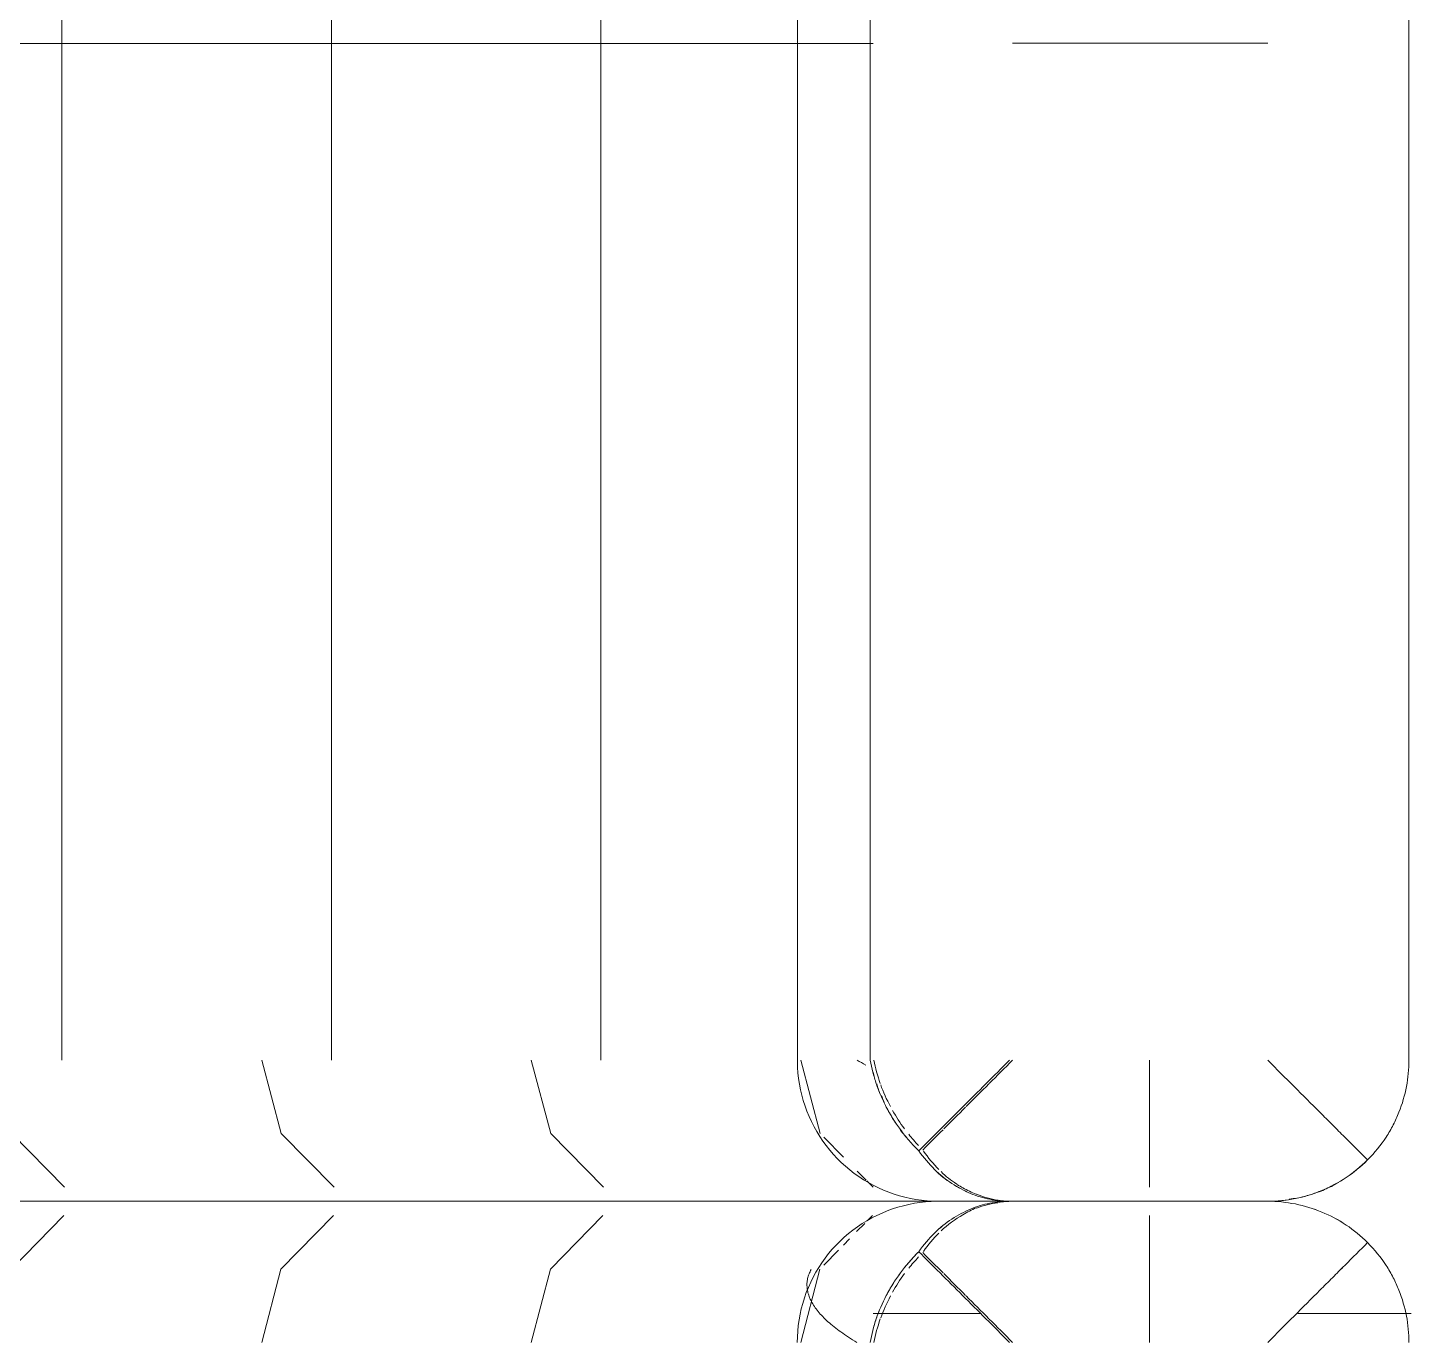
# Model space of a CAD drawing. Header units: inches. Extents: x 11834 to 13024, y -8101 to -6934.
# Drawn here: x 12209.02 to 12216.37, y -7334.75 to -7327.76 of the extents above; entities that cross this region are included whole.
import ezdxf

# ---------------------------------------------------------------- set-up
doc = ezdxf.new("R2010")
doc.units = ezdxf.units.IN
doc.header["$MEASUREMENT"] = 0
doc.layers.add('I-FURN', color=30, linetype='Continuous', lineweight=9)

# ---------------------------------------------------------------- blocks, each defined once
blk = doc.blocks.new('FP_1_50-FIRST FLOOR POWER _ SIGNAL')
at = {"layer": 'I-FURN'}
blk.add_line((23.5859374999917, -11.44335853129951), (0.7851562499913881, -11.44335853129968), dxfattribs=at)
blk = doc.blocks.new('FP_1_52-FIRST FLOOR POWER _ SIGNAL')
at = {"layer": 'I-FURN'}
blk.add_line((0.7851562499913881, -14.69335937501529), (23.5859374999917, -14.6933593750152), dxfattribs=at)
blk = doc.blocks.new('FP_1_55-FIRST FLOOR POWER _ SIGNAL')
at = {"layer": 'I-FURN'}
for p, q in [((0.7786890999024648, -11.77223458883725), (0.785155344751132, -11.76113997055239)), ((0.7592948171592296, -11.8068708916291), (0.7657583910064715, -11.795100193271)), ((0.7657583910064715, -11.795100193271), (0.772223300277261, -11.78355470993102)), ((0.772223300277261, -11.78355470993102), (0.7786890999024648, -11.77223458883725))]:
    blk.add_line(p, q, dxfattribs=at)
at = {"layer": 'I-FURN', "flags": 128}
blk.add_lwpolyline([(0.03515624999138822, -12.19335853129959), (0.03575616999566477, -12.16336653065968), (0.03755497026438092, -12.13342251082272), (0.04054977310090634, -12.103574375833), (0.04473578745964345, -12.07386987633902), (0.05010631661050979, -12.04435653320331), (0.05665276885233083, -12.01508156147926), (0.06436467125826083, -11.98609179487656), (0.07322968642952786, -11.95743361083762), (0.0832336322328615, -11.92915285634333), (0.0943605044892024, -11.9012947745681), (0.1065925025763477, -11.87390393250018), (0.1199100579069068, -11.84702414964351), (0.1342918652331377, -11.82069842791688), (0.1497149167313409, -11.79496888285902), (0.1661545388091099, -11.76987667625334), (0.1835844315781401, -11.74546195027781), (0.2019767109282213, -11.72176376328582), (0.2213019531357361, -11.69882002732109), (0.2415292419356376, -11.67666744746671), (0.2626262179809373, -11.65534146312501), (0.2845591306103187, -11.63487619132144), (0.3072928918423656, -11.61530437212542), (0.3307911325087502, -11.59665731627234), (0.3550162604370257, -11.57896485507385), (0.3799295205902524, -11.56225529269369), (0.4054910570667686, -11.54655536086707), (0.4316599768611126, -11.53189017613593), (0.4583944152838625, -11.51828319966731), (0.4856516029366275, -11.50575619972085), (0.5133879341338171, -11.49432921682421), (0.5415590366623063, -11.48402053171244), (0.5701198427673829, -11.47484663608273), (0.5990246612520024, -11.46682220621096), (0.6282272505727916, -11.45996007947315), (0.6576808928162449, -11.45427123380827), (0.6873384684377867, -11.44976477015589), (0.717152531643137, -11.44644789789638), (0.747075386291243, -11.4443259233179), (0.7770591621977018, -11.44340224112716), (0.7851562499913881, -11.44335853129968)], dxfattribs=at)
blk = doc.blocks.new('FP_1_56-FIRST FLOOR POWER _ SIGNAL')
at = {"layer": 'I-FURN'}
for p, q in [((0.03515624999138822, -12.57088855518449), (0.03515624999138822, -13.94335937501529)), ((0.3954895833246894, -13.31512141690268), (0.1102337853087079, -13.31512141690268)), ((0.7851562499913028, -13.31512141690268), (0.3954895833246894, -13.31512141690268))]:
    blk.add_line(p, q, dxfattribs=at)
blk = doc.blocks.new('FP_1_57-FIRST FLOOR POWER _ SIGNAL')
at = {"layer": 'I-FURN'}
for p, q in [((-0.5616433776652058, -14.3784447366443), (-0.5616433774814594, -14.10287067196873)), ((-0.5616433778487816, -14.58993587704114), (-0.5616433776652058, -14.3784447366443)), ((-0.561643378032528, -14.70619395129986), (-0.5616433778487816, -14.58993587704114))]:
    blk.add_line(p, q, dxfattribs=at)
blk = doc.blocks.new('FP_1_58-FIRST FLOOR POWER _ SIGNAL')
at = {"layer": 'I-FURN'}
for p, q in [((-0.5616433770503589, -12.06804399371401), (-0.5616433768142598, -11.84556221388595)), ((-0.5616433772863728, -12.41113182047965), (-0.5616433770503589, -12.06804399371401))]:
    blk.add_line(p, q, dxfattribs=at)
blk = doc.blocks.new('FP_1_62-FIRST FLOOR POWER _ SIGNAL')
at = {"layer": 'I-FURN'}
for p, q in [((0.03515624999138822, -13.94335937501529), (0.03515624999138822, -12.57078780771132)), ((-0.3251770833419982, -13.31512141690183), (-0.7148437500086969, -13.31512141690183)), ((-0.03992128532593141, -13.31512141690183), (-0.3251770833419982, -13.31512141690183))]:
    blk.add_line(p, q, dxfattribs=at)
blk = doc.blocks.new('FP_1_63-FIRST FLOOR POWER _ SIGNAL')
at = {"layer": 'I-FURN'}
for p, q in [((-0.5442932444833558, -11.54844275727507), (-0.5375890038628198, -11.54331647553306)), ((-0.5375890038628198, -11.54331647553306), (-0.5308985681222963, -11.53844605291996)), ((-0.5308985681222963, -11.53844605291996), (-0.5242224583238907, -11.53383141818321)), ((-0.5242224583238907, -11.53383141818321), (-0.5175611944131616, -11.52947249153459)), ((-0.5175611944131616, -11.52947249153459), (-0.5109152951801547, -11.52536918466262)), ((-0.5109152951801547, -11.52536918466262), (-0.5042852782178783, -11.52152140074747)), ((-0.5042852782178783, -11.52152140074747), (-0.4976716598826555, -11.5179290344746)), ((-0.4976716598826555, -11.5179290344746), (-0.4910749552533673, -11.51459197205139)), ((-0.4910749552533673, -11.51459197205139), (-0.4844956780920597, -11.5115100912235)), ((-0.4844956780920597, -11.5115100912235), (-0.4779343408031877, -11.50868326129245)), ((-0.4779343408031877, -11.50868326129245), (-0.4713914543938812, -11.50611134313402)), ((-0.4713914543938812, -11.50611134313402), (-0.4648675284346381, -11.50379418921739)), ((-0.4648675284346381, -11.50379418921739), (-0.4583630710190789, -11.50173164362579)), ((-0.4583630710190789, -11.50173164362579), (-0.4518785887248952, -11.4999235420772)), ((-0.4518785887248952, -11.4999235420772), (-0.4454145865734346, -11.49836971194648)), ((-0.4454145865734346, -11.49836971194648), (-0.4389715679915866, -11.49706997228858)), ((-0.4389715679915866, -11.49706997228858), (-0.4325500347719639, -11.49602413386165)), ((-0.4325500347719639, -11.49602413386165), (-0.4261504870335954, -11.49523199915208)), ((-0.4261504870335954, -11.49523199915208), (-0.4197734231833862, -11.49469336239994)), ((-0.4197734231833862, -11.49469336239994), (-0.4134193398772367, -11.4944080096254)), ((-0.4134193398772367, -11.4944080096254), (-0.4070887319811617, -11.49437571865576)), ((-0.4070887319811617, -11.49437571865576), (-0.400782092532836, -11.49459625915375)), ((-0.400782092532836, -11.49459625915375), (-0.3944999127034804, -11.49506939264637)), ((-0.3944999127034804, -11.49506939264637), (-0.3882426817590669, -11.49579487255462)), ((-0.3882426817590669, -11.49579487255462), (-0.3820108870227159, -11.49677244422483)), ((-0.3820108870227159, -11.49677244422483), (-0.3758050138364978, -11.49800184495871)), ((-0.3758050138364978, -11.49800184495871), (-0.3696255455234904, -11.49948280404757)), ((-0.3696255455234904, -11.49948280404757), (-0.3634729633506026, -11.50121504280363)), ((-0.3634729633506026, -11.50121504280363), (-0.3573477464906318, -11.50319827459597)), ((-0.3573477464906318, -11.50319827459597), (-0.3512503719852588, -11.50543220488362)), ((-0.3512503719852588, -11.50543220488362), (-0.3451813147075313, -11.5079165312523)), ((-0.3451813147075313, -11.5079165312523), (-0.3391410473251994, -11.5106509434508)), ((-0.3391410473251994, -11.5106509434508), (-0.3331300402639669, -11.5136351234278)), ((-0.3331300402639669, -11.5136351234278), (-0.327148761670486, -11.51686874537086)), ((-0.6188009951665662, -11.62173036076868), (-0.6119795692563342, -11.61378737755279)), ((-0.6119795692563342, -11.61378737755279), (-0.6051661545713215, -11.60610047105109)), ((-0.6051661545713215, -11.60610047105109), (-0.598361281751039, -11.59866966450701)), ((-0.598361281751039, -11.59866966450701), (-0.5915654807695886, -11.59149497254438)), ((-0.5915654807695886, -11.59149497254438), (-0.5847792808949918, -11.58457640117106)), ((-0.5847792808949918, -11.58457640117106), (-0.5780032106469831, -11.57791394778272)), ((-0.5780032106469831, -11.57791394778272), (-0.5712377977567654, -11.57150760116698)), ((-0.5712377977567654, -11.57150760116698), (-0.5644835691254001, -11.56535734151012)), ((-0.5644835691254001, -11.56535734151012), (-0.55774105078288, -11.55946314040324)), ((-0.55774105078288, -11.55946314040324), (-0.5510107678471171, -11.55382496085013)), ((-0.5510107678471171, -11.55382496085013), (-0.5442932444833558, -11.54844275727507)), ((-0.6735969430522174, -11.69448735383514), (-0.6667305965348475, -11.68449762824559)), ((-0.6667305965348475, -11.68449762824559), (-0.659867997145909, -11.67476348307116)), ((-0.659867997145909, -11.67476348307116), (-0.6530096793556196, -11.66528501050783)), ((-0.6530096793556196, -11.66528501050783), (-0.6461561773006393, -11.65606229414084)), ((-0.6461561773006393, -11.65606229414084), (-0.6393080247425472, -11.64709540894117)), ((-0.6393080247425472, -11.64709540894117), (-0.6324657550262315, -11.63838442126146)), ((-0.6324657550262315, -11.63838442126146), (-0.6256299010385361, -11.62992938883397)), ((-0.6256299010385361, -11.62992938883397), (-0.6188009951665662, -11.62173036076868)), ((-0.7148437500086117, -11.75978664973996), (-0.7079661580183368, -11.7482658591733)), ((-0.7079661580183368, -11.7482658591733), (-0.7010891016658148, -11.73699991538771)), ((-0.7010891016658148, -11.73699991538771), (-0.6942131165471891, -11.72598896209902)), ((-0.6942131165471891, -11.72598896209902), (-0.6873387381747021, -11.71523313445758)), ((-0.6873387381747021, -11.71523313445758), (-0.68046650193628, -11.70473255903911)), ((-0.68046650193628, -11.70473255903911), (-0.6735969430522174, -11.69448735383514))]:
    blk.add_line(p, q, dxfattribs=at)
at = {"layer": 'I-FURN', "flags": 128}
blk.add_lwpolyline([(-0.7148437500086117, -11.44291555686533), (-0.6848517493686187, -11.4435154768696), (-0.654907729531743, -11.44531427713832), (-0.6250595945419376, -11.44830907997485), (-0.5953550950479495, -11.45249509433358), (-0.5658417519123303, -11.45786562348445), (-0.5365667801881954, -11.46441207572636), (-0.5075770135855747, -11.4721239781322), (-0.4789188295465578, -11.48098899330347), (-0.450638075052268, -11.4909929391068), (-0.4227799932772029, -11.50211981136314), (-0.3953891512091161, -11.51435180945029), (-0.3685093683525337, -11.52766936478085), (-0.3421836466258127, -11.54205117210708), (-0.316454101567956, -11.55747422360528), (-0.2913618949624492, -11.57391384568305), (-0.2669471689868316, -11.59134373845208), (-0.2432489819947534, -11.60973601780216), (-0.2203052460300227, -11.62906126000968), (-0.1981526661756447, -11.64928854880958), (-0.1768266818339441, -11.67038552485488), (-0.1563614100305415, -11.69231843748434), (-0.1367895908343541, -11.71505219871639), (-0.1181425349813594, -11.73855043938269), (-0.1004500737829517, -11.76277556731097), (-0.0837405114027092, -11.78768882746419), (-0.06804057957617714, -11.81325036394071), (-0.05337539484486341, -11.83941928373505), (-0.03976841837624078, -11.8661537221578), (-0.02724141842978156, -11.89341090981057), (-0.01581443553322969, -11.92114724100776), (-0.005505750421548327, -11.94931834353625), (0.003668145208337136, -11.97787914964132), (0.01169257508010446, -12.00678396812611), (0.01855470181791929, -12.03598655744673), (0.02424354748271184, -12.06544019969018), (0.02875001113508801, -12.09509777531173), (0.03206688339452057, -12.12491183851708), (0.0341888579730778, -12.15483469316518), (0.03511254016382281, -12.18481846907164), (0.03515624999138822, -12.19291555686533)], dxfattribs=at)
blk = doc.blocks.new('FP_1_73-FIRST FLOOR POWER _ SIGNAL')
at = {"layer": 'I-FURN'}
for p, q in [((-0.5616433777815074, -14.21964308811971), (-0.5616433776849873, -14.10287067175343)), ((-0.5616433778897089, -14.35059691680104), (-0.5616433777821895, -14.22037511672721)), ((-0.5616433780133433, -14.47175676438189), (-0.5616433779128157, -14.37844473662341)), ((-0.561643378120351, -14.5711781651691), (-0.5616433780154749, -14.4736894609052)), ((-0.5616433782386138, -14.63996691800111), (-0.5616433781405589, -14.58993587713587)), ((-0.5616433783098101, -14.67631453103357), (-0.5616433782393812, -14.64032585831538)), ((-0.5616433783683873, -14.70619395137447), (-0.5616433783098101, -14.67631453103357))]:
    blk.add_line(p, q, dxfattribs=at)
blk = doc.blocks.new('FP_1_74-FIRST FLOOR POWER _ SIGNAL')
at = {"layer": 'I-FURN'}
for p, q in [((0.03515624999138822, -5.981027544651112), (0.03515624999138822, -5.31672803842585)), ((-0.7148437500086969, -5.732548011845494), (-0.6053702596531706, -5.761129792180667)), ((-0.5905570475232195, -5.76499728534074), (-0.5120230527270734, -5.785501257405655)), ((-0.5059036656251975, -5.787098931667855), (-0.4707782291086743, -5.796269622283716)), ((-0.4678702515052748, -5.797028848803364), (-0.3521594799834417, -5.827239083658525)), ((-0.3251770833419982, -5.834283756585363), (-0.2915243849051876, -5.867233933912387)), ((-0.2737542375349164, -5.884633118351586), (-0.2396700486057455, -5.918005778537291)), ((-0.2365291599310524, -5.921081099198118), (-0.1376609109939295, -6.017885411654787)), ((-0.1345886463414558, -6.020893540862658), (-0.03992128532593141, -6.113584661558462)), ((0.03515624999138822, -12.2349873261808), (0.03515624999138822, -5.981027544651112)), ((-0.7148437500086969, -7.164775411837751), (-0.3251770833419982, -7.266511156577621)), ((-0.3251770833419982, -7.266511156577621), (-0.03992128532601668, -7.545812061550719)), ((-0.7148437500086117, -8.597002811829922), (-0.3251770833419129, -8.698738556569706)), ((-0.3251770833419129, -8.698738556569706), (-0.03992128532593141, -8.978039461542805)), ((-0.7148437500086117, -10.02923021182209), (-0.3251770833419982, -10.13096595656196)), ((-0.3251770833419982, -10.13096595656196), (-0.03992128532593141, -10.41026686153506)), ((-0.7148437500086117, -11.46145761181427), (-0.3251770833419982, -11.56319335655405)), ((-0.3037199406313106, -11.58420256800184), (-0.2242260526147674, -11.66203697142947)), ((-0.1978003451973222, -11.68791102569091), (-0.1650596086469136, -11.71996827890581)), ((-0.126203623360908, -11.75801312121746), (-0.08215888965909811, -11.80113839357918)), ((-0.06502382068791233, -11.81791575727769), (-0.03992128532593141, -11.84249426152715)), ((0.03515624999138822, -12.57078780771132), (0.03515624999138822, -12.23539204256042))]:
    blk.add_line(p, q, dxfattribs=at)
blk = doc.blocks.new('FP_1_75-FIRST FLOOR POWER _ SIGNAL')
at = {"layer": 'I-FURN'}
for p, q in [((0.03515624999138822, -13.94335937501529), (0.03515624999138822, -12.58695355012131)), ((-0.6053702596533411, -13.31512141690183), (-0.7148437500086969, -13.31512141690183)), ((-0.3252613610098933, -13.31512141690183), (-0.5817716392414808, -13.31512141690183)), ((-0.07526274220970207, -13.31512141690183), (-0.3251770833419982, -13.31512141690183)), ((-0.03992128532593141, -13.31512141690183), (-0.06502382068791233, -13.31512141690183))]:
    blk.add_line(p, q, dxfattribs=at)
blk = doc.blocks.new('FP_1_78-FIRST FLOOR POWER _ SIGNAL')
at = {"layer": 'I-FURN'}
for p, q in [((-0.5616433769746435, -11.95051062029796), (-0.5616433769303909, -11.91600791051826)), ((-0.5616433770851471, -12.03653292504191), (-0.5616433770267405, -11.99107022236109)), ((-0.5616433771522508, -12.08879835185871), (-0.5616433770865966, -12.03766240719929)), ((-0.5616433772482593, -12.20067050360262), (-0.561643377154894, -12.090862010205)), ((-0.5616433773504922, -12.32105373797543), (-0.561643377249112, -12.20170104230732)), ((-0.5616433774326025, -12.41758743513514), (-0.5616433773509185, -12.32154522121124))]:
    blk.add_line(p, q, dxfattribs=at)
blk = doc.blocks.new('FP_1_80-FIRST FLOOR POWER _ SIGNAL')
at = {"layer": 'I-FURN'}
blk.add_line((0.7851562499913881, -14.69335937501529), (23.5859374999917, -14.6933593750152), dxfattribs=at)
blk = doc.blocks.new('FP_1_81-FIRST FLOOR POWER _ SIGNAL')
at = {"layer": 'I-FURN'}
for p, q in [((0.03515624999138822, -5.316728038425764), (0.03515624999138822, -5.981027544651112)), ((0.6756827596353502, -5.761561314602516), (0.7851562499913028, -5.732540428829252)), ((0.4224657888391618, -5.828687892565909), (0.5381842262599718, -5.798011501931767)), ((0.5410856246299999, -5.797242355443443), (0.5746761791975813, -5.788337664051936)), ((0.5793489641277744, -5.78709893166794), (0.6608699298493262, -5.765488123182364)), ((0.3634205131726844, -5.867414474157328), (0.3954895833246041, -5.835839152439717)), ((0.2079674921483558, -6.020474077305948), (0.3068468526066112, -5.923117103658227)), ((0.3099758868133903, -5.92003624533342), (0.3453209181397482, -5.885235400470804)), ((0.03515624999138822, -5.981027544651112), (0.03515624999138822, -12.2349873261808)), ((0.1137897159585464, -6.113201854186911), (0.2055747761994837, -6.022829954027855)), ((0.3954895833246041, -7.268066528653406), (0.7851562499913028, -7.164767805042941)), ((0.1102337853087079, -7.548930412497184), (0.3954895833246041, -7.268066528653406)), ((0.3954895833246894, -8.700293904867008), (0.7851562499913881, -8.596995181256544)), ((0.1102337853087079, -8.981157788710787), (0.3954895833246894, -8.700293904867008)), ((0.3954895833246894, -10.13252128108061), (0.7851562499913881, -10.02922255747006)), ((0.1102337853087079, -10.41338516492431), (0.3954895833246894, -10.13252128108061)), ((0.3954895833246894, -11.56474865729422), (0.7851562499913881, -11.46144993368375)), ((0.2704013049682316, -11.68791102569091), (0.3760834805816273, -11.58385597579445)), ((0.1482259201713702, -11.80820534862081), (0.1956196057086856, -11.76154135552318)), ((0.1102337853087079, -11.84561254113799), (0.1441572247623241, -11.81221140074206)), ((0.03515624999138822, -12.23539204256042), (0.03515624999138822, -12.57078780771132))]:
    blk.add_line(p, q, dxfattribs=at)
blk = doc.blocks.new('FP_1_82-FIRST FLOOR POWER _ SIGNAL')
at = {"layer": 'I-FURN'}
for p, q in [((0.03515624999138822, -12.58695355012131), (0.03515624999138822, -13.94335937501529)), ((0.3954895833246894, -13.31512141690183), (0.1102337853087079, -13.31512141690183)), ((0.6520784146272262, -13.31512141690192), (0.3955568704423058, -13.31512141690183)), ((0.7851562499913028, -13.31512141690192), (0.675682759635947, -13.31512141690192))]:
    blk.add_line(p, q, dxfattribs=at)
blk = doc.blocks.new('Kimball - Villa - Lounges Privacy Back Without Arms - K602FPB-6991797-FIRST FLOOR POWER _ SIGNAL')
at = {"layer": 'I-FURN'}
h = blk.add_hatch(dxfattribs=at)
h.set_pattern_fill('FP1_3', color=256, style=0, pattern_type=2)
h.set_pattern_definition([(270, (7274.035, 435.366), (7.553999999999999, 4.625490960379552e-16), []), (0, (7274.035, 435.366), (0, 1.432), [])])
h.paths.add_polyline_path([(0.7851562499913028, -11.85055540701421), (21.14062499999318, -11.83119814343158), (21.14062499999318, -11.44335937501535), (23.39062499999258, -11.44335937501526), (23.39062499999258, -11.85055540701404), (23.58593749998462, -11.83119814343149), (23.58593749999178, -4.580329895318498), (0.7851562499913028, -4.580329895318839), (0.7851562499913028, -11.84439697652689)], flags=0)
h = blk.add_hatch(dxfattribs=at)
h.set_pattern_fill('FP1_4', color=256, style=0, pattern_type=2)
h.set_pattern_definition([(270, (7274.035, 12201.662), (7.553999999999999, 4.625490960379552e-16), []), (0, (7274.035, 12201.662), (0, 7.553999999999999), [])])
h.paths.add_polyline_path([(0.7851562499913028, -12.58695355012131), (0.7851562499913028, -13.94335937501554), (23.5859374999917, -13.9433593750152), (23.56987250505531, -12.58695355012097), (23.39062499999258, -12.58695355012097), (23.39062499999258, -13.69335937501509), (21.14062499999318, -13.69335937501518), (21.14062499999318, -12.58695355012105), (0.8012212449280297, -12.58695355012131)], flags=0)
for points in [[(-0.2328542941473923, -12.08879835184345), (-0.305178811204991, -12.01605024562778), (-0.4632028650549705, -11.9014140905686), (-0.6309103549961514, -11.84515301392497), (-0.7148427913155667, -11.8311159667249)], [(-0.7148427574038453, -11.83111596672487), (-0.6938597767467106, -11.83462520983242), (-0.6729161059517376, -11.83903202070982), (-0.6519980892996821, -11.84432260992832)], [(0.7222506640689117, -11.84436839358809), (0.7431894602791637, -11.83909209426294), (0.7641698658259773, -11.83470462536488), (0.7851553010525889, -11.83119815557435)], [(-0.7148437499999386, -11.8505554069988), (-0.6731574349564123, -11.85838334101228), (-0.6317984074467305, -11.86964834708425), (-0.590646512029143, -11.88426840976902)], [(-0.6519978730518745, -11.84432266462179), (-0.6310799286592279, -11.84961324170004), (-0.6101844908771593, -11.85577483982494), (-0.5893619689300057, -11.86285544764499)], [(-0.589361773569669, -11.86285551394679), (-0.5685360978979349, -11.86992337837262), (-0.547787969268604, -11.87792462870687), (-0.5271393048556633, -11.88674021730461)], [(-0.5848322482677591, -11.88635689629159), (-0.54563827083695, -11.90058965254692), (-0.5069047664732728, -11.91875289298284), (-0.468172688377911, -11.93828903996894)], [(-0.5271388001834925, -11.88674043385506), (-0.5065011674272842, -11.89559587065111), (-0.4859492247104475, -11.90522782384348), (-0.4656238615431941, -11.91600778818796)], [(0.5384851883778806, -11.93828903996896), (0.5769139863690268, -11.91789745915098), (0.615731187507127, -11.89901976963188), (0.6549850444429922, -11.88617501141229)], [(0.597409369574809, -11.88675493219166), (0.6180352298169046, -11.87789208151726), (0.6388313357440994, -11.87111878499749), (0.6597056304978479, -11.86524214037519)], [(0.6595950838648434, -11.8628718051836), (0.6804141235856515, -11.85580999198189), (0.7013346727334135, -11.85052975859045), (0.7222851718672199, -11.84569590051553)], [(0.6609590120289375, -11.884268409769), (0.7021109074465303, -11.86964834708425), (0.7434699349563443, -11.85838334101235), (0.7851562500000655, -11.8505554069989)], [(-0.465623722864782, -11.91600786080941), (-0.4452626154500158, -11.92667032273771), (-0.4251437077297712, -11.93850395237603), (-0.4051949614017833, -11.95113780848397)], [(-0.4479471727870647, -11.94933949703468), (-0.4145035296176365, -11.96814532843822), (-0.3810981159453607, -11.98802562622976), (-0.3494495473868762, -12.01313441964032)], [(-0.4050634891899689, -11.950751112854), (-0.3850716610687259, -11.9632556472249), (-0.3653884633472265, -11.97694331363539), (-0.3457870342497564, -11.99106920939894)], [(0.4161023332499977, -11.99119561648475), (0.4355894380945046, -11.97681481062067), (0.4552783198682128, -11.96262158563158), (0.4752266600511646, -11.94972910597405)], [(0.4197620473869059, -12.01313441964034), (0.4518193885197108, -11.98938935096512), (0.4848278887613253, -11.96886395354335), (0.5182063874556185, -11.94973289992991)], [(-0.3457857809933363, -11.9910701332743), (-0.3262794421112807, -12.00544983745081), (-0.3068561852322003, -12.02030125393985), (-0.2882091434961057, -12.03706554802448)], [(-0.3208954018771819, -12.03513606630296), (-0.3005760830411776, -12.05140371673585), (-0.280780487766319, -12.06927645577617), (-0.2610979699897191, -12.08750049787955)], [(-0.2882088589919638, -12.03706579407855), (-0.2693727422724375, -12.053356259839), (-0.2509353126631492, -12.07061142484586), (-0.2328542941473923, -12.08879835184345)], [(0.3031217655509693, -12.08885407072041), (0.3212041902676593, -12.07066598630975), (0.3397046792734336, -12.05344264031774), (0.3585565545063593, -12.03717092816547)], [(0.3311965600579535, -12.08707114135731), (0.3508545228703, -12.06876424368418), (0.3708036032558897, -12.05132895883518), (0.3911239604976801, -12.0350645524696)], [(0.3585570237232086, -12.03717052316827), (0.3774087483810782, -12.02089896180556), (0.3965048797041312, -12.00480224085681), (0.4158857138765546, -11.98964402929944)], [(-0.7148437499999359, -12.57078780769603), (-0.6727100145214018, -12.52906382581965), (-0.5891192806865492, -12.44489473628121), (-0.4650124967577258, -12.3209320314052), (-0.3444377132819375, -12.20064846527381), (-0.2693316095543888, -12.12466972925927), (-0.2328542941473923, -12.08879835184346)], [(-0.2328542941473923, -12.08879835184345), (-0.269331609554384, -12.12466972925927), (-0.3444377132819246, -12.20064846527381), (-0.4650124967577303, -12.32093203140517), (-0.5891192806865289, -12.44489473628123), (-0.6727100145213933, -12.52906382581963), (-0.7148437499999358, -12.57078780769601)], [(-0.2374246031463887, -12.10953440325236), (-0.2723613412711651, -12.14390985856916), (-0.3082635215791668, -12.18018180835297), (-0.3453421154303739, -12.21743360946317)], [(0.03515625000006269, -12.57078780769602), (0.03515625000006439, -12.5355166453836), (0.02829362955040783, -12.46573798442395), (-0.002853992382042772, -12.36246177680065), (-0.05552813435533657, -12.26327497453155), (-0.1305150084424283, -12.16995775503699), (-0.1962600297660546, -12.11484531239542), (-0.2328542941473906, -12.08879835184345)], [(-0.1344603553223672, -12.17172547961411), (-0.1633927073179701, -12.14239712893022), (-0.1962629776138503, -12.11484312365739), (-0.2328542941473914, -12.08879835184345)], [(-0.2318137291860706, -12.1134630029032), (-0.1961049882116085, -12.13867808139289), (-0.1627582764095898, -12.16586080810779), (-0.1335535162223744, -12.19563984137725)], [(0.03515625000006661, -12.57088855516925), (0.03515625000006714, -12.53560889947098), (0.04202011203471492, -12.46581619600889), (0.07316803113158495, -12.36252811803451), (0.1258354978112752, -12.26333755703269), (0.2008058904894657, -12.1700195163133), (0.2665359701813009, -12.11490329556673), (0.3031217655512299, -12.08885407072021)], [(0.203999113979882, -12.19571087279587), (0.2334978919739874, -12.16603455544837), (0.266659319636956, -12.13891968843759), (0.3021196237026666, -12.11352896182146)], [(0.204742531736785, -12.17179432868187), (0.2336703550925705, -12.14246194395755), (0.266535589911627, -12.11490365683473), (0.3031217655509693, -12.08885407072041)], [(0.30312176555123, -12.08885407072021), (0.3396015462021048, -12.12472767257445), (0.414713335041855, -12.20071244162341), (0.5352994080156682, -12.32100717643499), (0.6594187494031102, -12.44498240015635), (0.7430180969066595, -12.52916028687538), (0.7851562500000675, -12.57088855516927)], [(0.7851562500000682, -12.57088855516926), (0.7430180969059985, -12.52916028687604), (0.6594187494015528, -12.44498240015787), (0.535299408015312, -12.32100717643531), (0.4147133350414572, -12.20071244162375), (0.3396015462018279, -12.12472767257468), (0.3031217655509693, -12.08885407072041)], [(0.4156192568868312, -12.21739808568608), (0.3785531969778795, -12.18015874876594), (0.3426627358102014, -12.14389893152505), (0.3077371031464479, -12.1095344032524)], [(-0.05925688758164157, -12.26423823204252), (-0.08053195175057841, -12.23215896588879), (-0.1036096025420654, -12.20023772307771), (-0.1344533185755524, -12.17173198278671)], [(0.1295530403903864, -12.26431570577797), (0.1508239274167683, -12.23223416075705), (0.1738974404997102, -12.2003098156535), (0.2047364455410274, -12.17180050007937)], [(-0.3494495473868495, -12.22155934749282), (-0.3870756220440025, -12.25934454333092), (-0.4260003444706653, -12.29816359437557), (-0.4653182110541784, -12.33743153266491)], [(-0.006449558758340162, -12.36312447351494), (-0.02041915487755793, -12.32938577362268), (-0.03899561735784571, -12.29673233175175), (-0.05924766613839545, -12.26425302077435)], [(0.07675480724930814, -12.36321059118817), (0.09072132092518614, -12.32947083306919), (0.1092943637030191, -12.29681451324168), (0.1295426946736387, -12.26433131009297)], [(0.1268962035071635, -12.29022399687893), (0.1461657242268238, -12.26105543046677), (0.1669332273395628, -12.23223879038383), (0.1929429749206033, -12.20711266597692)], [(0.5356005016599954, -12.33740283302154), (0.4962120142239298, -12.29808350325425), (0.4568232024447244, -12.25859998066114), (0.4197620473869266, -12.22155934749286)], [(-0.4681726883778418, -12.34028248848379), (-0.5080707238699068, -12.38011145358641), (-0.5483913018017245, -12.42050992767123), (-0.5891769450640426, -12.46128708853613)], [(0.6594820526925357, -12.46127523661125), (0.6188274549316528, -12.42050924811271), (0.5786509984315695, -12.38041274905705), (0.5384851883779249, -12.34028248848386)], [(0.02481518304238628, -12.46595572343844), (0.01790792774711769, -12.43130158081057), (0.007929765568499454, -12.39674349266627), (-0.006441644851254133, -12.36314297518285)], [(0.04549550173216721, -12.4660495339033), (0.05240119666794035, -12.43139466952086), (0.06237707743268314, -12.39683430479673), (0.07674681532288535, -12.36322989879171)], [(-0.5908097551304907, -12.46292001873471), (-0.6319077837986281, -12.50413495153616), (-0.6732125556094134, -12.54571844496309), (-0.714843749999936, -12.58695355010592)], [(0.03515625000006261, -12.57078780769599), (0.03515625000006312, -12.53551509412255), (0.03172463761917917, -12.50062569646561), (0.02481799516008768, -12.46596983298943)], [(0.03515625950714566, -12.57078685214922), (0.03516284773152566, -12.53554816533194), (0.03873540001954099, -12.5007314454845), (0.04549263730741753, -12.46606390946572)], [(0.7851562500000682, -12.58695355010602), (0.7435176970031894, -12.54571115636839), (0.7022056819912187, -12.50412025117562), (0.6611004620532983, -12.46289816368178)], [(0.02960290304586114, -12.51147772528929), (0.03329488437691522, -12.53630026269147), (0.0351562500000626, -12.56143414143105), (0.03515625000006244, -12.58695355010601)], [(0.03515625000006727, -12.58695355010598), (0.03515625000006785, -12.56143013369661), (0.03701820031112232, -12.53629236832441), (0.04071133652821314, -12.51146603043271)], [(-0.7148437499999359, -13.94335937500004), (-0.6678479797991359, -13.98978287015118), (-0.6213390016640846, -14.03670960511281), (-0.5750961592707532, -14.08310696572934)], [(0.03515625000006494, -13.94335937499996), (0.03515625000006525, -13.99261870987532), (0.02539809449375905, -14.09100003146404), (-0.01745402452608087, -14.23212924002182), (-0.08715063410912612, -14.36262787197202), (-0.1497588545494072, -14.43893465132926), (-0.1845136641100859, -14.47368946088994)], [(-0.184513664110062, -14.47368946088991), (-0.1497588545493819, -14.43842168078238), (-0.0871506341091035, -14.36284393370328), (-0.01745402452607864, -14.23214247978262), (0.02539809449376031, -14.09073101068951), (0.03515625000006412, -13.99323759850865), (0.03515625000006477, -13.94335937499996)], [(0.03515625000006469, -13.94335937500002), (0.03515625000006518, -13.99323759850872), (0.02539809449375952, -14.09073101068958), (-0.01745402452607691, -14.23214247978268), (-0.08715063410910946, -14.36284393370335), (-0.1497588545493888, -14.43842168078245), (-0.1845136641100686, -14.47368946088998)], [(0.03515625000006469, -13.94335937500001), (0.03515625000006605, -13.99261870987537), (0.02539809449376179, -14.09100003146409), (-0.01745402452607367, -14.23212924002187), (-0.08715063410910122, -14.36262787197205), (-0.1497588545493782, -14.4389346513293), (-0.184513664110057, -14.47368946088997)], [(0.03515625000006877, -13.94335937499997), (0.03515625000006853, -13.98015070516415), (0.03787892577895319, -14.01694106646354), (0.04327216964805842, -14.05333504933668)], [(0.2548261641102503, -14.47368946088998), (0.2200713545495614, -14.43842168078245), (0.1574631341092675, -14.36284393370333), (0.0877665245262213, -14.23214247978266), (0.04491440550637679, -14.09073101068955), (0.03515625000006892, -13.99323759850867), (0.03515625000006886, -13.94335937499996)], [(0.04327216964804813, -14.05393433854787), (0.03787892577895088, -14.01775656639331), (0.03515625000006991, -13.98097123278175), (0.03515625000006935, -13.94335937500004)], [(0.04327216964804574, -14.05333504933666), (0.03787892577894954, -14.01694106646355), (0.03515625000006943, -13.98015070516419), (0.03515625000006944, -13.94335937500004)], [(0.6454086592707071, -14.08310696572913), (0.6916515016640462, -14.03670960511258), (0.7381604797991668, -13.98978287015103), (0.7851562500000705, -13.94335937499999)], [(-0.5750961592707532, -14.08310696572934), (-0.5288533168774222, -14.12950432634588), (-0.4827739326438718, -14.17548969959247), (-0.4378280082880046, -14.22037511671203)], [(0.04397447871092908, -14.05797441935255), (0.04811340262779575, -14.08475089485794), (0.05416087080774452, -14.11103693073148), (0.06071188028325255, -14.13747365882681)], [(0.06071188028326046, -14.13747365882691), (0.05369947369295831, -14.11130328306765), (0.04982680361276536, -14.08461926562773), (0.04698677862079276, -14.05774300433537)], [(0.06071188028326554, -14.13747365882692), (0.05369947369296248, -14.11143027079468), (0.04982680361276879, -14.08469705179305), (0.04698677862079551, -14.05774892533572)], [(0.06071188028325255, -14.13747365882681), (0.06353464803885378, -14.14800825802523), (0.06640393660515485, -14.15859298325815), (0.06940804437956986, -14.16916220574324)], [(0.06986955742453094, -14.16879178135722), (0.06658853594747811, -14.15840221892735), (0.06333304927529931, -14.14800472905758), (0.06071188028326555, -14.13747365882692)], [(0.06986955742452472, -14.16888213067878), (0.06658853594747229, -14.15848095679812), (0.06333304927529389, -14.14803482387292), (0.06071188028326046, -14.13747365882691)], [(0.0863182286192082, -14.21553540354771), (0.08032402817785457, -14.2001210042706), (0.07439498818898728, -14.18462231654082), (0.06934262915695713, -14.16891387661935)], [(0.08631822861920017, -14.21559440165274), (0.08032402817784717, -14.20020982135794), (0.07439498818898052, -14.18469594745657), (0.06934262915695097, -14.16896329700333)], [(0.06986955742454909, -14.16888213067879), (0.07483652750136531, -14.18462793417027), (0.07993319495001086, -14.20046504023358), (0.08550065856480106, -14.21612828489288)], [(-0.4378280082880046, -14.22037511671203), (-0.4153037073191018, -14.24287651875938), (-0.3708775468159315, -14.28723702778251), (-0.3270436458971401, -14.3311618256711), (-0.3061741706868019, -14.35202895431321)], [(0.1198634406051834, -14.28959776837396), (0.1075376013709204, -14.26590554179564), (0.09539454494687681, -14.24175817066055), (0.08508538209533716, -14.21699644347276)], [(0.1198634406051947, -14.28965727564317), (0.1075376013709305, -14.26597314315559), (0.09539454494688579, -14.2418111732744), (0.08508538209534511, -14.21703268170111)], [(0.08674355703918545, -14.21668353633846), (0.09647812842529496, -14.24155369223548), (0.1066880209461657, -14.26652824882699), (0.119123009378839, -14.29014047359343)], [(0.1356371971617129, -14.318359375), (0.1301696411064943, -14.30888923121992), (0.124699569161203, -14.29935036024146), (0.1193366693770059, -14.28972661655505)], [(0.1356371971617256, -14.31835937500001), (0.1301696411065065, -14.30892810453741), (0.1246995691612147, -14.29941687898978), (0.1193366693770171, -14.28981192517081)], [(0.1198634406052125, -14.28959776837394), (0.1249103827877876, -14.29929879525289), (0.1300075085754757, -14.30901360865733), (0.1356371971616843, -14.31835937499987)], [(-0.3061741706868019, -14.35202895431321), (-0.2638016639551968, -14.39460202753017), (-0.2234016111315712, -14.43572987530296), (-0.1845136641100744, -14.47368946088995)], [(0.2548261641101231, -14.4736894608899), (0.2186471158743034, -14.43654309047184), (0.1861927456737379, -14.39704490168209), (0.1581159451550554, -14.35460598292857)], [(0.1581159451548582, -14.35483732030782), (0.1861927456735651, -14.39760933629482), (0.2186471158741706, -14.43751041265388), (0.2548261641100432, -14.47368946088977)], [(0.254826164110101, -14.4736894608899), (0.218647115874284, -14.43751041265407), (0.186192745673721, -14.39760933629509), (0.1581159451550409, -14.35483732030817)], [(-0.5750961592707265, -14.68022477036433), (-0.6213390016640585, -14.68900903440028), (-0.6678479797991196, -14.69335937500004), (-0.7148437499999333, -14.69335937500004)]]:
    blk.add_open_spline(points, degree=3, dxfattribs=at)
for points, knots in [([(0.7851553011737267, -11.83119814341632), (0.7641699663436429, -11.83470459830725), (0.7222779744827909, -11.84351305050586), (0.6595948239413651, -11.86202928483844), (0.5973100990940727, -11.88590842051385), (0.5152377552015196, -11.92490025368874), (0.4350247196667294, -11.97485279392046), (0.3580816283120486, -12.03615440103511), (0.3212040570181549, -12.07066608856304), (0.30312176555123, -12.08885407072021)], [0, 0, 0, 0, 0.125, 0.25, 0.375, 0.5, 0.75, 0.875, 1, 1, 1, 1]), ([(0.4753536015690593, -11.95085380577978), (0.4953434664495415, -11.93833683009943), (0.5356882075814127, -11.91408181980726), (0.5769258437816902, -11.897761016346), (0.5976711095554734, -11.89067233103081)], [0.3750053888236373, 0.3750053888236373, 0.3750053888236373, 0.3750053888236373, 0.5, 0.625, 0.625, 0.625, 0.625]), ([(-0.1226304749205119, -12.20711266597688), (-0.08886142426936952, -12.24282094420138), (-0.04557034632891371, -12.30386617716864), (-0.01005111921984047, -12.36911650676571), (-0.0001979339215245545, -12.39306727934535)], [-0.75, -0.75, -0.75, -0.75, -0.5, -0.3609316518825841, -0.3609316518825841, -0.3609316518825841, -0.3609316518825841]), ([(0.07277741922889222, -12.3934736278758), (0.0823497680173726, -12.36947241820463), (0.09929458754742658, -12.33595227024882), (0.1180055952950067, -12.30266855745815), (0.1240244889631469, -12.29264851471572)], [-0.6390691811437688, -0.6390691811437688, -0.6390691811437688, -0.6390691811437688, -0.5, -0.4389088936073882, -0.4389088936073882, -0.4389088936073882, -0.4389088936073882]), ([(-0.001711786147245177, -12.39537218028031), (0.005599252215380283, -12.4139022213755), (0.01892708088524682, -12.45108870411363), (0.02439006550566729, -12.48954265731308), (0.02650460848908435, -12.50874926421397)], [-0.3572656678618545, -0.3572656678618545, -0.3572656678618545, -0.3572656678618545, -0.25, -0.1439797511868285, -0.1439797511868285, -0.1439797511868285, -0.1439797511868285]), ([(0.04119973562854432, -12.50825337310797), (0.04415743583624999, -12.48920712957129), (0.05205545934393192, -12.45113264688525), (0.06516754518194698, -12.41414455613632), (0.07269220487117903, -12.3957283216509)], [-0.8560100008661542, -0.8560100008661542, -0.8560100008661542, -0.8560100008661542, -0.75, -0.6427274646482177, -0.6427274646482177, -0.6427274646482177, -0.6427274646482177]), ([(-0.7148437499999333, -13.94335937499999), (-0.6678479797991089, -13.98978287015111), (-0.5748300235289732, -14.08363634007432), (-0.4598882568999905, -14.198306305753), (-0.3707191577381964, -14.28744673176562), (-0.2840016903669991, -14.37403810364371), (-0.223401611131561, -14.43572987530289), (-0.1845136641100585, -14.47368946088989)], [0, 0, 0, 0, 0.25, 0.5, 0.625, 0.75, 1, 1, 1, 1]), ([(-0.1845136641100957, -14.4736894608899), (-0.223401611131588, -14.4357298753029), (-0.2840016903670169, -14.37403810364372), (-0.3707191577381975, -14.28744673176563), (-0.4598882568999865, -14.198306305753), (-0.5748300235289624, -14.08363634007432), (-0.667847979799104, -13.98978287015113), (-0.7148437499999333, -13.94335937500002)], [0, 0, 0, 0, 0.25, 0.375, 0.5, 0.75, 1, 1, 1, 1]), ([(-0.1845136641100637, -14.47368946088995), (-0.2234016111315627, -14.43572987530295), (-0.284001690366999, -14.37403810364377), (-0.3707191577381879, -14.28744673176567), (-0.4598882568999774, -14.19830630575306), (-0.5748300235289734, -14.08363634007437), (-0.6678479797991089, -13.98978287015116), (-0.7148437499999334, -13.94335937500004)], [0, 0, 0, 0, 0.25, 0.375, 0.5, 0.75, 1, 1, 1, 1]), ([(0.2548261641100308, -14.47368946088978), (0.2937141111315401, -14.43572987530277), (0.3543141903669711, -14.37403810364357), (0.4410316577381069, -14.28744673176542), (0.5302007568998531, -14.19830630575275), (0.6451425235283365, -14.08363634007352), (0.7381604797989187, -13.98978287015076), (0.7851562500000698, -13.94335937499996)], [0, 0, 0, 0, 0.25, 0.375, 0.5, 0.75, 1, 1, 1, 1]), ([(0.7851562500000708, -13.94335937499999), (0.7381604797991272, -13.989782870151), (0.645142523528826, -14.08363634007407), (0.5302007569000079, -14.19830630575293), (0.4410316577382206, -14.28744673176557), (0.3543141903670459, -14.3740381036437), (0.2937141111316109, -14.43572987530289), (0.2548261641101102, -14.47368946088989)], [0, 0, 0, 0, 0.25, 0.5, 0.625, 0.75, 1, 1, 1, 1]), ([(0.7851562500000685, -13.943359375), (0.7381604797995234, -13.9897828701514), (0.6451425235297708, -14.083636340075), (0.5302007569002982, -14.1983063057532), (0.4410316577384765, -14.2874467317658), (0.3543141903672564, -14.37403810364385), (0.2937141111317664, -14.43572987530299), (0.2548261641102361, -14.47368946088998)], [0, 0, 0, 0, 0.25, 0.5, 0.625, 0.75, 1, 1, 1, 1]), ([(0.2548261641101296, -14.4736894608899), (0.2937141111316319, -14.4357298753029), (0.3543141903670708, -14.37403810364371), (0.4410316577382526, -14.2874467317656), (0.5302007569000448, -14.19830630575296), (0.5991658168773731, -14.12950432634567), (0.6454086592707071, -14.08310696572913)], [0, 0, 0, 0, 0.25, 0.375, 0.5, 0.75, 0.75, 0.75, 0.75]), ([(-0.1845136641100584, -14.47368946088988), (-0.2234016111315599, -14.51164904647689), (-0.2840016903670015, -14.56101458854618), (-0.3707191577382007, -14.61114203092412), (-0.4598882569000042, -14.65161322512009), (-0.5748300235290662, -14.68465869380045), (-0.6678479797991489, -14.693359375), (-0.7148437499999333, -14.693359375)], [0, 0, 0, 0, 0.25, 0.375, 0.5, 0.75, 1, 1, 1, 1]), ([(-0.7148437499999333, -14.69335937500002), (-0.6678479797991791, -14.69335937500002), (-0.5748300235291369, -14.68465869380046), (-0.4598882569000521, -14.6516132251201), (-0.3707191577382283, -14.61114203092414), (-0.2840016903670228, -14.56101458854619), (-0.2234016111315866, -14.51164904647692), (-0.1845136641100957, -14.47368946088991)], [0, 0, 0, 0, 0.25, 0.5, 0.625, 0.75, 1, 1, 1, 1]), ([(-0.7148437499999333, -14.69335937500004), (-0.6678479797991054, -14.69335937500004), (-0.5748300235289632, -14.68465869380052), (-0.4598882568999824, -14.65161322512013), (-0.3707191577381807, -14.61114203092419), (-0.2840016903669945, -14.56101458854624), (-0.2234016111315591, -14.51164904647696), (-0.1845136641100637, -14.47368946088995)], [0, 0, 0, 0, 0.25, 0.5, 0.625, 0.75, 1, 1, 1, 1]), ([(-0.1845136641100744, -14.47368946088996), (-0.2234016111315697, -14.51164904647696), (-0.2840016903670075, -14.56101458854625), (-0.3707191577381874, -14.61114203092419), (-0.4598882568999927, -14.65161322512014), (-0.5288533168773951, -14.67144050632837), (-0.5750961592707265, -14.68022477036432)], [0, 0, 0, 0, 0.25, 0.375, 0.5, 0.75, 0.75, 0.75, 0.75]), ([(0.7851562500000685, -14.69335937499998), (0.7381604797992236, -14.69335937499998), (0.6451425235290528, -14.68465869380046), (0.5302007569000334, -14.65161322512005), (0.4410316577382212, -14.61114203092408), (0.3543141903670178, -14.5610145885461), (0.293714111131551, -14.5116490464768), (0.2548261641100308, -14.47368946088978)], [0, 0, 0, 0, 0.25, 0.5, 0.625, 0.75, 1, 1, 1, 1]), ([(0.2548261641102361, -14.47368946088998), (0.2937141111317434, -14.51164904647696), (0.3543141903671909, -14.56101458854623), (0.4410316577383768, -14.61114203092416), (0.5302007569001684, -14.6516132251201), (0.645142523529171, -14.68465869380046), (0.7381604797992701, -14.693359375), (0.7851562500000708, -14.69335937499999)], [0, 0, 0, 0, 0.25, 0.375, 0.5, 0.75, 1, 1, 1, 1]), ([(0.785156250000068, -14.69335937499999), (0.7381604797991567, -14.69335937499999), (0.6451425235289002, -14.68465869380051), (0.5302007569000353, -14.65161322512011), (0.4410316577382445, -14.61114203092415), (0.3543141903670659, -14.5610145885462), (0.2937141111316299, -14.51164904647691), (0.2548261641101296, -14.4736894608899)], [0, 0, 0, 0, 0.25, 0.5, 0.625, 0.75, 1, 1, 1, 1]), ([(0.2548261641101102, -14.47368946088989), (0.2937141111316111, -14.5116490464769), (0.3543141903670469, -14.5610145885462), (0.4410316577382244, -14.61114203092415), (0.5302007569000147, -14.65161322512011), (0.6451425235288382, -14.68465869380054), (0.7381604797991332, -14.69335937499998), (0.7851562500000718, -14.69335937499999)], [0, 0, 0, 0, 0.25, 0.375, 0.5, 0.75, 1, 1, 1, 1])]:
    blk.add_open_spline(points, degree=3, knots=knots, dxfattribs=at)
for name in ['FP_1_74-FIRST FLOOR POWER _ SIGNAL', 'FP_1_81-FIRST FLOOR POWER _ SIGNAL', 'FP_1_63-FIRST FLOOR POWER _ SIGNAL', 'FP_1_55-FIRST FLOOR POWER _ SIGNAL', 'FP_1_50-FIRST FLOOR POWER _ SIGNAL', 'FP_1_58-FIRST FLOOR POWER _ SIGNAL', 'FP_1_78-FIRST FLOOR POWER _ SIGNAL', 'FP_1_62-FIRST FLOOR POWER _ SIGNAL', 'FP_1_56-FIRST FLOOR POWER _ SIGNAL', 'FP_1_75-FIRST FLOOR POWER _ SIGNAL', 'FP_1_82-FIRST FLOOR POWER _ SIGNAL', 'FP_1_57-FIRST FLOOR POWER _ SIGNAL', 'FP_1_73-FIRST FLOOR POWER _ SIGNAL', 'FP_1_52-FIRST FLOOR POWER _ SIGNAL', 'FP_1_80-FIRST FLOOR POWER _ SIGNAL']:
    blk.add_blockref(name, (0, 0), dxfattribs=at)

msp = doc.modelspace()

# ---------------------------------------------------------------- block references
at = {"layer": 'I-FURN', "rotation": 89.99999999999928}
msp.add_blockref('Kimball - Villa - Lounges Privacy Back Without Arms - K602FPB-6991797-FIRST FLOOR POWER _ SIGNAL', (12201.66192776336, -7334.035077934986), dxfattribs=at)

doc.saveas('drawing.dxf')
